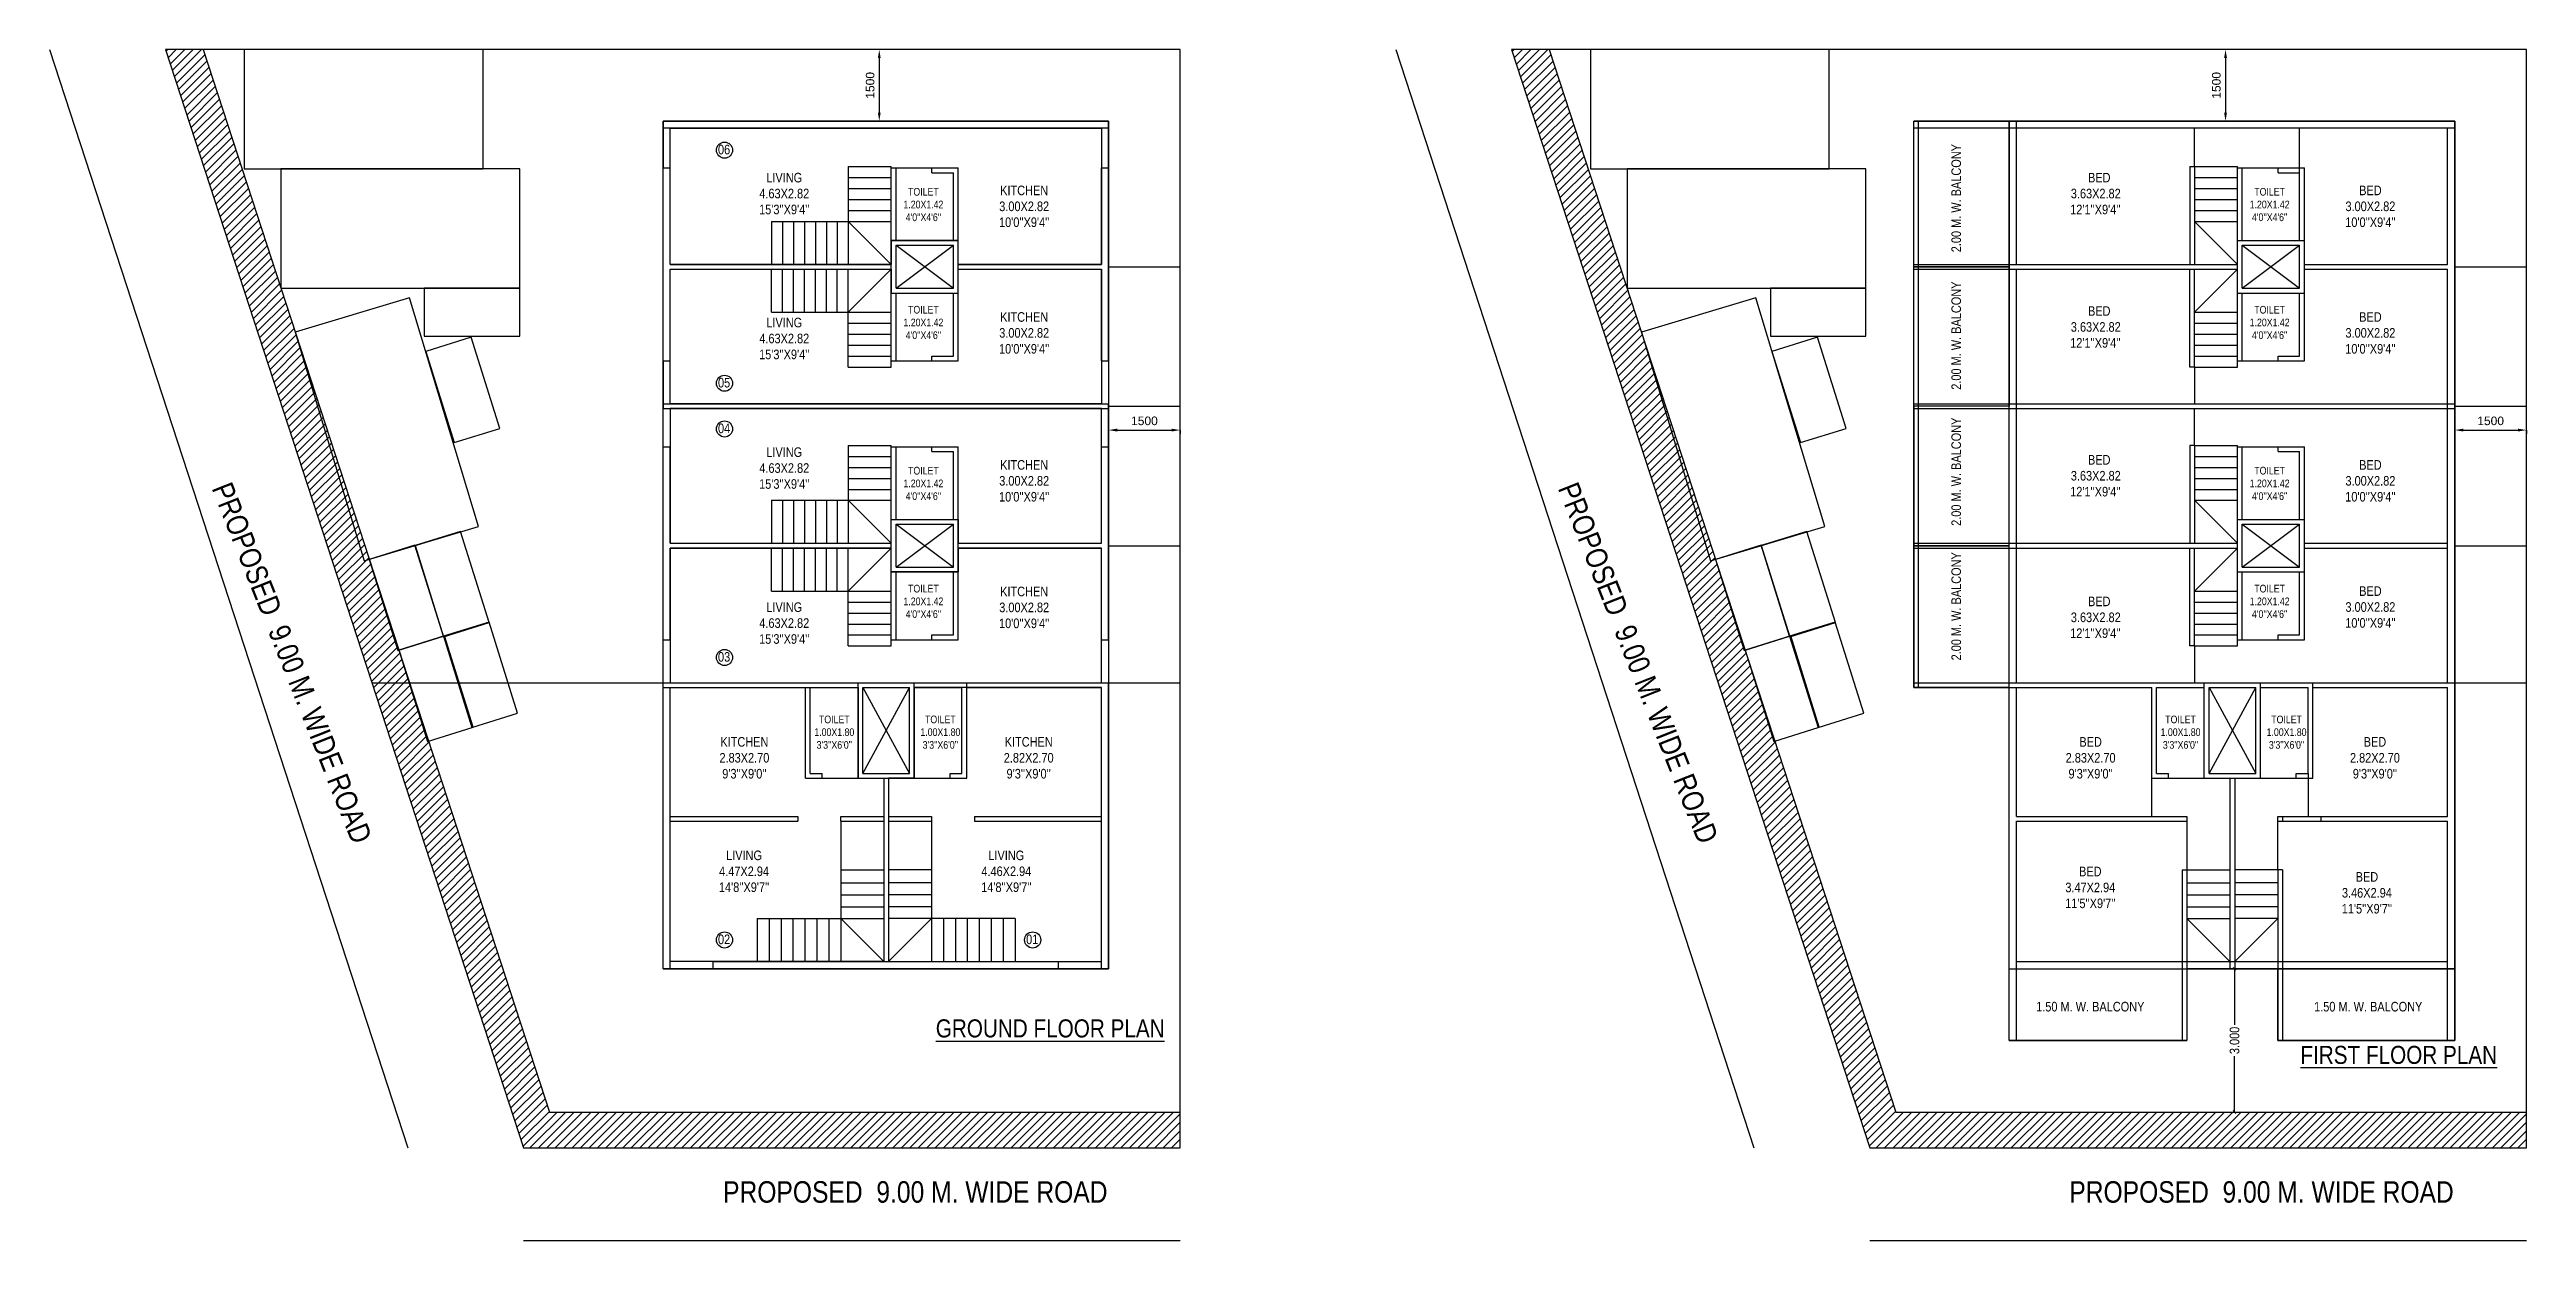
# Model space of a CAD drawing. Extents: x 3121.4 to 3173.3, y 1139.2 to 1164.2.
import ezdxf

# ---------------------------------------------------------------- set-up
doc = ezdxf.new("R2010")
doc.units = 0
doc.layers.get('0').update_dxf_attribs({"linetype": 'CONTINUOUS'})
doc.layers.get('DEFPOINTS').update_dxf_attribs({"linetype": 'CONTINUOUS'})
doc.layers.add('TEXT_', color=255, linetype='CONTINUOUS')
doc.styles.add('AN', font='ARIALN.TTF')
doc.styles.add('AR', font='arial.ttf')
doc.dimstyles.new('_BM__FOR_MM', dxfattribs={"dimtxt": 0.18, "dimasz": 0.18, "dimexe": 0.08, "dimexo": 0.3, "dimgap": 0.1, "dimtad": 1, "dimdec": 0, "dimlfac": 1000, "dimzin": 0, "dimtxsty": 'AR', "dimcen": 0.09, "dimclrd": 256, "dimclre": 256, "dimclrt": 4, "dimazin": 3, "dimtfac": 1, "dimtdec": 0, "dimtmove": 0, "dimatfit": 3, "dimtolj": 1, "dimtzin": 0})
doc.dimstyles.new('DIM', dxfattribs={"dimtxt": 0.2, "dimasz": 0.06, "dimexe": 0.05, "dimexo": 0.3, "dimgap": 0.05, "dimtad": 0, "dimdec": 3, "dimlfac": -1, "dimzin": 1, "dimtxsty": 'AN', "dimblk1": 'OBLIQUE', "dimblk2": 'OBLIQUE', "dimsah": 1, "dimcen": 0.001, "dimse1": 1, "dimse2": 1, "dimclrd": 252, "dimclre": 256, "dimclrt": 1, "dimadec": 4, "dimazin": 3, "dimtfac": 1, "dimtdec": 3, "dimtofl": 0, "dimtmove": 0, "dimatfit": 3, "dimtolj": 1, "dimtzin": 1})

# ---------------------------------------------------------------- blocks, each defined once
blk = doc.blocks.new('*D11')
at = {"linetype": 'CONTINUOUS'}
for p, q in [((3138.808, 1164.159), (3138.728, 1164.159)), ((3138.808, 1163.979), (3138.808, 1162.839)), ((3138.808, 1162.659), (3138.728, 1162.659))]:
    blk.add_line(p, q, dxfattribs=at)
for points in [[(3138.778, 1163.979), (3138.838, 1163.979), (3138.808, 1164.159)], [(3138.778, 1162.839), (3138.838, 1162.839), (3138.808, 1162.659)]]:
    blk.add_solid(points, dxfattribs=at)
at = {"layer": 'DEFPOINTS', "color": 0, "linetype": 'CONTINUOUS'}
for p in [(3138.9, 1164.159), (3138.808, 1162.659), (3138.9, 1162.659)]:
    blk.add_point(p, dxfattribs=at)
at = {"color": 4, "linetype": 'CONTINUOUS', "insert": (3138.617, 1163.409), "char_height": 0.18, "attachment_point": 5, "rotation": 90, "style": 'AR'}
blk.add_mtext('\\A1;1500', dxfattribs=at)
blk = doc.blocks.new('*D12')
at = {"linetype": 'CONTINUOUS'}
for p, q in [((3143.61, 1156.19), (3143.61, 1156.11)), ((3143.79, 1156.19), (3144.93, 1156.19)), ((3145.11, 1156.19), (3145.11, 1156.11))]:
    blk.add_line(p, q, dxfattribs=at)
for points in [[(3143.79, 1156.22), (3143.79, 1156.16), (3143.61, 1156.19)], [(3144.93, 1156.22), (3144.93, 1156.16), (3145.11, 1156.19)]]:
    blk.add_solid(points, dxfattribs=at)
at = {"layer": 'DEFPOINTS', "color": 0, "linetype": 'CONTINUOUS'}
for p in [(3143.61, 1156.239), (3145.11, 1156.239), (3145.11, 1156.19)]:
    blk.add_point(p, dxfattribs=at)
at = {"color": 4, "linetype": 'CONTINUOUS', "insert": (3144.36, 1156.382), "char_height": 0.18, "attachment_point": 5, "style": 'AR'}
blk.add_mtext('\\A1;1500', dxfattribs=at)
blk = doc.blocks.new('*D10')
at = {"linetype": 'CONTINUOUS'}
for p, q in [((3166.997, 1164.159), (3166.917, 1164.159)), ((3166.997, 1163.979), (3166.997, 1162.839)), ((3166.997, 1162.659), (3166.917, 1162.659))]:
    blk.add_line(p, q, dxfattribs=at)
for points in [[(3166.967, 1163.979), (3167.027, 1163.979), (3166.997, 1164.159)], [(3166.967, 1162.839), (3167.027, 1162.839), (3166.997, 1162.659)]]:
    blk.add_solid(points, dxfattribs=at)
at = {"layer": 'DEFPOINTS', "color": 0, "linetype": 'CONTINUOUS'}
for p in [(3167.088, 1164.159), (3166.997, 1162.659), (3167.088, 1162.659)]:
    blk.add_point(p, dxfattribs=at)
at = {"color": 4, "linetype": 'CONTINUOUS', "insert": (3166.805, 1163.409), "char_height": 0.18, "attachment_point": 5, "rotation": 90, "style": 'AR'}
blk.add_mtext('\\A1;1500', dxfattribs=at)
blk = doc.blocks.new('*D9')
at = {"linetype": 'CONTINUOUS'}
for p, q in [((3171.798, 1156.19), (3171.798, 1156.11)), ((3171.978, 1156.19), (3173.118, 1156.19)), ((3173.298, 1156.19), (3173.298, 1156.11))]:
    blk.add_line(p, q, dxfattribs=at)
for points in [[(3171.978, 1156.22), (3171.978, 1156.16), (3171.798, 1156.19)], [(3173.118, 1156.22), (3173.118, 1156.16), (3173.298, 1156.19)]]:
    blk.add_solid(points, dxfattribs=at)
at = {"layer": 'DEFPOINTS', "color": 0, "linetype": 'CONTINUOUS'}
for p in [(3171.798, 1156.239), (3173.298, 1156.239), (3173.298, 1156.19)]:
    blk.add_point(p, dxfattribs=at)
at = {"color": 4, "linetype": 'CONTINUOUS', "insert": (3172.548, 1156.382), "char_height": 0.18, "attachment_point": 5, "style": 'AR'}
blk.add_mtext('\\A1;1500', dxfattribs=at)
blk = doc.blocks.new('_OBLIQUE')
at = {"color": 0, "linetype": 'BYBLOCK'}
blk.add_line((-0.5, -0.5), (0.5, 0.5), dxfattribs=at)
blk = doc.blocks.new('*D13')
at = {"color": 252}
for p, q in [((3167.186, 1144.909), (3167.186, 1143.735)), ((3167.186, 1141.909), (3167.186, 1143.082))]:
    blk.add_line(p, q, dxfattribs=at)
at = {"layer": 'DEFPOINTS', "color": 0}
for p in [(3167.133, 1144.909), (3167.133, 1141.909), (3167.186, 1141.909)]:
    blk.add_point(p, dxfattribs=at)
at = {"color": 252, "xscale": 0.06, "yscale": 0.06, "zscale": 0.06}
for p, rotation in [((3167.186, 1144.909), 90), ((3167.186, 1141.909), 270)]:
    blk.add_blockref('_OBLIQUE', p, dxfattribs=dict(at, rotation=rotation))
at = {"color": 1, "insert": (3167.186, 1143.409), "char_height": 0.2, "attachment_point": 5, "rotation": 90, "style": 'AN'}
blk.add_mtext('\\A1;3.000', dxfattribs=at)

msp = doc.modelspace()

# ---------------------------------------------------------------- hatches: boundary and pattern name
at = {"linetype": 'CONTINUOUS'}
h = msp.add_hatch(dxfattribs=at)
h.set_pattern_fill('ANSI31', color=1)
h.set_pattern_definition([(45, (-183.0192, 2638.50818), (-0.0883883476, 0.0883883476), [])])
h.paths.add_polyline_path([(3131.3596, 1141.1588), (3145.1096, 1141.1588), (3145.1096, 1141.9088), (3131.9039, 1141.9088), (3124.6485, 1164.1588), (3123.8596, 1164.1588)])
h = msp.add_hatch(dxfattribs=at)
h.set_pattern_fill('ANSI31', color=1)
h.set_pattern_definition([(45, (-154.83091, 2638.50818), (-0.0883883476, 0.0883883476), [])])
h.paths.add_polyline_path([(3159.5479, 1141.1588), (3173.2979, 1141.1588), (3173.2979, 1141.9088), (3160.0922, 1141.9088), (3152.8368, 1164.1588), (3152.0479, 1164.1588)])

# ---------------------------------------------------------------- linework, layer by layer
at = {"color": 0, "linetype": 'CONTINUOUS'}
for p, q in [((3121.4344, 1164.1588), (3128.9344, 1141.1588)), ((3145.1096, 1164.1588), (3123.8596, 1164.1588)), ((3123.8596, 1164.1588), (3131.3596, 1141.1588)), ((3124.6485, 1164.1588), (3131.9039, 1141.9088)), ((3145.1096, 1141.1588), (3145.1096, 1164.1588)), ((3149.6227, 1164.1588), (3157.1227, 1141.1588)), ((3173.2979, 1164.1588), (3152.0479, 1164.1588)), ((3152.0479, 1164.1588), (3159.5479, 1141.1588)), ((3152.8368, 1164.1588), (3160.0922, 1141.9088)), ((3173.2979, 1141.1588), (3173.2979, 1164.1588)), ((3143.6096, 1162.6588), (3134.2801, 1162.6588)), ((3134.2801, 1162.6588), (3134.2801, 1162.5088)), ((3143.6096, 1162.5088), (3134.2801, 1162.5088)), ((3134.2801, 1162.5088), (3134.2801, 1161.6788)), ((3143.6096, 1162.5088), (3143.6096, 1162.6588)), ((3143.6096, 1161.6788), (3143.6096, 1162.5088)), ((3171.7979, 1162.6588), (3160.4684, 1162.6588)), ((3160.4684, 1150.7988), (3160.4684, 1162.6588)), ((3171.7979, 1162.5088), (3160.4684, 1162.5088)), ((3160.5684, 1150.7988), (3160.5684, 1162.6588)), ((3162.4684, 1150.8988), (3162.4684, 1162.6588)), ((3162.6184, 1159.6588), (3162.6184, 1162.6588)), ((3171.6479, 1159.6588), (3171.6479, 1162.5088)), ((3171.7979, 1159.6588), (3171.7979, 1162.6588)), ((3134.2801, 1161.6788), (3134.4301, 1161.6788)), ((3134.2801, 1157.6388), (3134.2801, 1161.6788)), ((3134.4301, 1159.6588), (3134.4301, 1161.6788)), ((3139.0596, 1157.5088), (3139.0596, 1161.7088)), ((3139.0596, 1161.6788), (3139.1596, 1161.6788)), ((3139.1596, 1160.1588), (3139.1596, 1161.6788)), ((3139.1596, 1161.6788), (3139.9096, 1161.6788)), ((3139.9096, 1161.5788), (3139.9096, 1161.6788)), ((3139.9096, 1161.6788), (3140.4596, 1161.6788)), ((3139.9096, 1161.5788), (3140.3596, 1161.5788)), ((3140.3596, 1160.1588), (3140.3596, 1161.5788)), ((3140.4596, 1157.6388), (3140.4596, 1161.6788)), ((3143.4596, 1159.6588), (3143.4596, 1161.6788)), ((3143.4596, 1161.6788), (3143.6096, 1161.6788)), ((3143.6096, 1159.6588), (3143.6096, 1161.6788)), ((3167.2479, 1157.5088), (3167.2479, 1161.7088)), ((3167.2479, 1161.6788), (3167.3479, 1161.6788)), ((3167.3479, 1160.1588), (3167.3479, 1161.6788)), ((3167.3479, 1161.6788), (3168.0979, 1161.6788)), ((3168.0979, 1161.5788), (3168.0979, 1161.6788)), ((3168.0979, 1161.6788), (3168.6479, 1161.6788)), ((3168.0979, 1161.5788), (3168.5479, 1161.5788)), ((3168.5479, 1160.1588), (3168.5479, 1161.5788)), ((3168.6479, 1157.6388), (3168.6479, 1161.6788)), ((3139.0596, 1160.1588), (3140.4596, 1160.1588)), ((3139.1596, 1159.1588), (3139.1596, 1160.0588)), ((3139.1596, 1160.0588), (3140.3596, 1160.0588)), ((3139.1596, 1160.0588), (3140.3596, 1159.1588)), ((3139.1596, 1159.1588), (3140.3596, 1160.0588)), ((3140.3596, 1159.1588), (3140.3596, 1160.0588)), ((3167.2479, 1160.1588), (3168.6479, 1160.1588)), ((3167.3479, 1159.1588), (3167.3479, 1160.0588)), ((3167.3479, 1160.0588), (3168.5479, 1160.0588)), ((3167.3479, 1160.0588), (3168.5479, 1159.1588)), ((3167.3479, 1159.1588), (3168.5479, 1160.0588)), ((3168.5479, 1159.1588), (3168.5479, 1160.0588)), ((3134.4301, 1159.6588), (3139.0596, 1159.6588)), ((3134.4301, 1159.5588), (3139.0596, 1159.5588)), ((3134.4301, 1157.6388), (3134.4301, 1159.5588)), ((3139.1596, 1159.1588), (3140.3596, 1159.1588)), ((3140.4596, 1159.6588), (3143.4596, 1159.6588)), ((3140.4596, 1159.5588), (3143.4596, 1159.5588)), ((3143.4596, 1157.6388), (3143.4596, 1159.5588)), ((3143.6096, 1159.5588), (3143.6096, 1159.6588)), ((3143.6096, 1159.6088), (3145.1096, 1159.6088)), ((3143.6096, 1157.6388), (3143.6096, 1159.5588)), ((3160.4684, 1159.6588), (3167.2479, 1159.6588)), ((3160.4684, 1159.5588), (3167.2479, 1159.5588)), ((3162.6184, 1150.8988), (3162.6184, 1159.5588)), ((3167.3479, 1159.1588), (3168.5479, 1159.1588)), ((3168.6479, 1159.6588), (3171.6479, 1159.6588)), ((3168.6479, 1159.5588), (3171.6479, 1159.5588)), ((3171.6479, 1150.8988), (3171.6479, 1159.5588)), ((3171.7979, 1159.5588), (3171.7979, 1159.6588)), ((3171.7979, 1159.6088), (3173.2979, 1159.6088)), ((3171.7979, 1150.8988), (3171.7979, 1159.5588)), ((3139.0596, 1159.0588), (3140.4596, 1159.0588)), ((3139.1596, 1157.6388), (3139.1596, 1159.0588)), ((3140.3596, 1157.7388), (3140.3596, 1159.0588)), ((3167.2479, 1159.0588), (3168.6479, 1159.0588)), ((3167.3479, 1157.6388), (3167.3479, 1159.0588)), ((3168.5479, 1157.7388), (3168.5479, 1159.0588)), ((3134.2801, 1157.6388), (3134.4301, 1157.6388)), ((3134.2801, 1157.6388), (3134.2801, 1156.7388)), ((3139.0596, 1157.6388), (3139.1596, 1157.6388)), ((3139.1596, 1157.6388), (3139.9096, 1157.6388)), ((3139.9096, 1157.6388), (3139.9096, 1157.7388)), ((3139.9096, 1157.7388), (3140.3596, 1157.7388)), ((3139.9096, 1157.6388), (3140.4596, 1157.6388)), ((3143.4596, 1157.6388), (3143.6096, 1157.6388)), ((3143.6096, 1157.6388), (3143.6096, 1156.7388)), ((3167.2479, 1157.6388), (3167.3479, 1157.6388)), ((3167.3479, 1157.6388), (3168.0979, 1157.6388)), ((3168.0979, 1157.6388), (3168.0979, 1157.7388)), ((3168.0979, 1157.7388), (3168.5479, 1157.7388)), ((3168.0979, 1157.6388), (3168.6479, 1157.6388)), ((3134.2801, 1156.7388), (3143.6096, 1156.7388)), ((3134.2801, 1156.7388), (3134.2801, 1156.6388)), ((3134.2801, 1156.6388), (3143.6096, 1156.6388)), ((3134.2801, 1155.8388), (3134.2801, 1156.6388)), ((3143.6096, 1156.6388), (3143.6096, 1156.7388)), ((3143.6096, 1156.6888), (3145.1096, 1156.6888)), ((3143.6096, 1155.8388), (3143.6096, 1156.6388)), ((3160.4684, 1156.7388), (3171.7979, 1156.7388)), ((3160.4684, 1156.6388), (3171.7979, 1156.6388)), ((3171.7979, 1156.6888), (3173.2979, 1156.6888)), ((3134.2801, 1155.8388), (3134.4301, 1155.8388)), ((3134.2801, 1151.7988), (3134.2801, 1155.8388)), ((3134.4301, 1153.8188), (3134.4301, 1155.8388)), ((3139.0596, 1151.6688), (3139.0596, 1155.8688)), ((3139.0596, 1155.8388), (3139.1596, 1155.8388)), ((3139.1596, 1154.3188), (3139.1596, 1155.8388)), ((3139.1596, 1155.8388), (3139.9096, 1155.8388)), ((3139.9096, 1155.7388), (3139.9096, 1155.8388)), ((3139.9096, 1155.8388), (3140.4596, 1155.8388)), ((3139.9096, 1155.7388), (3140.3596, 1155.7388)), ((3140.3596, 1154.3188), (3140.3596, 1155.7388)), ((3140.4596, 1151.7988), (3140.4596, 1155.8388)), ((3143.4596, 1153.8188), (3143.4596, 1155.8388)), ((3143.4596, 1155.8388), (3143.6096, 1155.8388)), ((3143.6096, 1153.8188), (3143.6096, 1155.8388)), ((3167.2479, 1151.6688), (3167.2479, 1155.8688)), ((3167.2479, 1155.8388), (3167.3479, 1155.8388)), ((3167.3479, 1154.3188), (3167.3479, 1155.8388)), ((3167.3479, 1155.8388), (3168.0979, 1155.8388)), ((3168.0979, 1155.7388), (3168.0979, 1155.8388)), ((3168.0979, 1155.8388), (3168.6479, 1155.8388)), ((3168.0979, 1155.7388), (3168.5479, 1155.7388)), ((3168.5479, 1154.3188), (3168.5479, 1155.7388)), ((3168.6479, 1151.7988), (3168.6479, 1155.8388)), ((3139.0596, 1154.3188), (3140.4596, 1154.3188)), ((3139.1596, 1153.3188), (3139.1596, 1154.2188)), ((3139.1596, 1154.2188), (3140.3596, 1154.2188)), ((3139.1596, 1154.2188), (3140.3596, 1153.3188)), ((3139.1596, 1153.3188), (3140.3596, 1154.2188)), ((3140.3596, 1153.3188), (3140.3596, 1154.2188)), ((3167.2479, 1154.3188), (3168.6479, 1154.3188)), ((3167.3479, 1153.3188), (3167.3479, 1154.2188)), ((3167.3479, 1154.2188), (3168.5479, 1154.2188)), ((3167.3479, 1154.2188), (3168.5479, 1153.3188)), ((3167.3479, 1153.3188), (3168.5479, 1154.2188)), ((3168.5479, 1153.3188), (3168.5479, 1154.2188)), ((3134.4301, 1153.8188), (3139.0596, 1153.8188)), ((3134.4301, 1153.7188), (3139.0596, 1153.7188)), ((3134.4301, 1151.7988), (3134.4301, 1153.7188)), ((3140.4596, 1153.8188), (3143.4596, 1153.8188)), ((3140.4596, 1153.7188), (3143.4596, 1153.7188)), ((3143.4596, 1151.7988), (3143.4596, 1153.7188)), ((3143.6096, 1153.7188), (3143.6096, 1153.8188)), ((3143.6096, 1153.7688), (3145.1096, 1153.7688)), ((3143.6096, 1151.7988), (3143.6096, 1153.7188)), ((3160.4684, 1153.8188), (3167.2479, 1153.8188)), ((3160.4684, 1153.7188), (3167.2479, 1153.7188)), ((3168.6479, 1153.8188), (3171.6479, 1153.8188)), ((3168.6479, 1153.7188), (3171.6479, 1153.7188)), ((3171.7979, 1153.7688), (3173.2979, 1153.7688)), ((3139.0596, 1153.2188), (3140.4596, 1153.2188)), ((3139.1596, 1153.3188), (3140.3596, 1153.3188)), ((3139.1596, 1151.7988), (3139.1596, 1153.2188)), ((3140.3596, 1151.8988), (3140.3596, 1153.2188)), ((3167.2479, 1153.2188), (3168.6479, 1153.2188)), ((3167.3479, 1153.3188), (3168.5479, 1153.3188)), ((3167.3479, 1151.7988), (3167.3479, 1153.2188)), ((3168.5479, 1151.8988), (3168.5479, 1153.2188)), ((3139.9096, 1151.7988), (3139.9096, 1151.8988)), ((3139.9096, 1151.8988), (3140.3596, 1151.8988)), ((3168.0979, 1151.7988), (3168.0979, 1151.8988)), ((3168.0979, 1151.8988), (3168.5479, 1151.8988)), ((3134.2801, 1151.7988), (3134.4301, 1151.7988)), ((3139.0596, 1151.7988), (3139.1596, 1151.7988)), ((3139.1596, 1151.7988), (3139.9096, 1151.7988)), ((3139.9096, 1151.7988), (3140.4596, 1151.7988)), ((3143.4596, 1151.7988), (3143.6096, 1151.7988)), ((3143.6096, 1151.7988), (3143.6096, 1150.8988)), ((3167.2479, 1151.7988), (3167.3479, 1151.7988)), ((3167.3479, 1151.7988), (3168.0979, 1151.7988)), ((3168.0979, 1151.7988), (3168.6479, 1151.7988)), ((3128.1835, 1150.8988), (3145.1096, 1150.8988)), ((3134.2801, 1144.9088), (3134.2801, 1150.8988)), ((3138.3629, 1148.8988), (3138.3629, 1150.8988)), ((3139.5396, 1148.8988), (3139.5396, 1150.8988)), ((3140.6396, 1148.8988), (3140.6396, 1150.8988)), ((3143.6096, 1144.9088), (3143.6096, 1150.8988)), ((3160.4684, 1150.8988), (3173.2979, 1150.8988)), ((3162.4684, 1143.4088), (3162.4684, 1150.8988)), ((3166.5512, 1148.8988), (3166.5512, 1150.8988)), ((3167.7279, 1148.8988), (3167.7279, 1150.8988)), ((3168.8279, 1148.8988), (3168.8279, 1150.8988)), ((3171.7979, 1143.4088), (3171.7979, 1150.8988)), ((3134.2801, 1150.7988), (3137.2629, 1150.7988)), ((3134.4301, 1148.0988), (3134.4301, 1150.7988)), ((3137.2629, 1148.8988), (3137.2629, 1150.7988)), ((3137.3629, 1150.7988), (3138.3629, 1150.7988)), ((3137.3629, 1148.9988), (3137.3629, 1150.7988)), ((3138.4629, 1150.7988), (3139.4396, 1150.7988)), ((3138.4629, 1148.9988), (3138.4629, 1150.7988)), ((3139.4396, 1148.9988), (3139.4396, 1150.7988)), ((3139.5396, 1150.7988), (3140.5396, 1150.7988)), ((3140.5396, 1148.9988), (3140.5396, 1150.7988)), ((3140.6396, 1150.7988), (3143.4596, 1150.7988)), ((3143.4596, 1148.0988), (3143.4596, 1150.7988)), ((3160.4684, 1150.7988), (3165.4512, 1150.7988)), ((3162.6184, 1148.0988), (3162.6184, 1150.7988)), ((3165.4512, 1148.0988), (3165.4512, 1150.7988)), ((3165.5512, 1150.7988), (3166.5512, 1150.7988)), ((3165.5512, 1148.9988), (3165.5512, 1150.7988)), ((3166.6512, 1150.7988), (3167.6279, 1150.7988)), ((3166.6512, 1148.9988), (3166.6512, 1150.7988)), ((3167.6279, 1148.9988), (3167.6279, 1150.7988)), ((3167.7279, 1150.7988), (3168.7279, 1150.7988)), ((3168.7279, 1148.9988), (3168.7279, 1150.7988)), ((3168.8279, 1150.7988), (3171.6479, 1150.7988)), ((3171.6479, 1148.0988), (3171.6479, 1150.7988)), ((3137.2629, 1148.8988), (3137.6129, 1148.8988)), ((3137.3629, 1148.9988), (3137.6129, 1148.9988)), ((3137.6129, 1148.8988), (3137.6129, 1148.9988)), ((3137.6129, 1148.8988), (3138.3629, 1148.8988)), ((3138.3629, 1148.8988), (3139.5396, 1148.8988)), ((3138.4629, 1148.9988), (3139.4396, 1148.9988)), ((3138.9013, 1148.8988), (3138.9013, 1145.0588)), ((3139.0013, 1148.8988), (3139.0013, 1145.0588)), ((3139.5396, 1148.8988), (3140.2896, 1148.8988)), ((3140.2896, 1148.9988), (3140.5396, 1148.9988)), ((3140.2896, 1148.8988), (3140.2896, 1148.9988)), ((3140.2896, 1148.8988), (3140.6396, 1148.8988)), ((3165.4512, 1148.8988), (3165.8012, 1148.8988)), ((3165.5512, 1148.9988), (3165.8012, 1148.9988)), ((3165.8012, 1148.8988), (3165.8012, 1148.9988)), ((3165.8012, 1148.8988), (3166.5512, 1148.8988)), ((3166.5512, 1148.8988), (3167.7279, 1148.8988)), ((3166.6512, 1148.9988), (3167.6279, 1148.9988)), ((3167.0896, 1148.8988), (3167.0896, 1144.9088)), ((3167.1896, 1148.8988), (3167.1896, 1144.9088)), ((3167.7279, 1148.8988), (3168.4779, 1148.8988)), ((3168.4779, 1148.9988), (3168.7279, 1148.9988)), ((3168.4779, 1148.8988), (3168.4779, 1148.9988)), ((3168.4779, 1148.8988), (3168.8279, 1148.8988)), ((3134.4301, 1148.0988), (3137.1013, 1148.0988)), ((3134.4301, 1147.9988), (3137.1013, 1147.9988)), ((3134.4301, 1144.9088), (3134.4301, 1147.9988)), ((3137.1013, 1148.0988), (3137.1013, 1147.9988)), ((3138.0013, 1148.0988), (3138.9013, 1148.0988)), ((3138.0013, 1147.9988), (3138.0013, 1148.0988)), ((3138.0013, 1147.9988), (3138.9013, 1147.9988)), ((3139.0013, 1148.0988), (3139.9013, 1148.0988)), ((3139.0013, 1147.9988), (3139.9013, 1147.9988)), ((3139.9013, 1148.0988), (3139.9013, 1147.9988)), ((3140.8013, 1148.0988), (3143.4596, 1148.0988)), ((3140.8013, 1148.0988), (3140.8013, 1147.9988)), ((3140.8013, 1147.9988), (3143.4596, 1147.9988)), ((3143.4596, 1144.9088), (3143.4596, 1147.9988)), ((3162.6184, 1148.0988), (3166.0896, 1148.0988)), ((3162.6184, 1147.9988), (3166.0896, 1147.9988)), ((3162.6184, 1143.4088), (3162.6184, 1147.9988)), ((3166.0896, 1148.0988), (3166.1896, 1148.0988)), ((3166.0896, 1147.9988), (3166.1896, 1147.9988)), ((3166.1896, 1148.0988), (3166.1896, 1147.9988)), ((3168.0896, 1148.0988), (3168.1896, 1148.0988)), ((3168.0896, 1147.9988), (3168.1896, 1147.9988)), ((3168.1896, 1148.0988), (3171.6479, 1148.0988)), ((3168.1896, 1148.0988), (3168.1896, 1147.9988)), ((3168.1896, 1147.9988), (3171.6479, 1147.9988)), ((3168.9896, 1148.0988), (3168.9896, 1147.9988)), ((3171.6479, 1143.4088), (3171.6479, 1147.9988)), ((3134.2801, 1144.9088), (3134.4301, 1144.9088)), ((3135.3301, 1145.0588), (3142.5596, 1145.0588)), ((3135.3301, 1144.9088), (3135.3301, 1145.0588)), ((3135.3301, 1144.9088), (3142.5596, 1144.9088)), ((3142.5596, 1144.9088), (3142.5596, 1145.0588)), ((3143.4596, 1144.9088), (3143.6096, 1144.9088)), ((3162.4684, 1144.9088), (3171.7979, 1144.9088)), ((3162.6184, 1145.0588), (3171.6479, 1145.0588)), ((3162.4684, 1143.4088), (3166.1896, 1143.4088)), ((3168.0896, 1143.4088), (3171.7979, 1143.4088)), ((3131.9039, 1141.9088), (3145.1096, 1141.9088)), ((3160.0922, 1141.9088), (3173.2979, 1141.9088)), ((3131.3596, 1141.1588), (3145.1096, 1141.1588)), ((3159.5479, 1141.1588), (3173.2979, 1141.1588)), ((3131.3596, 1139.2199), (3145.1096, 1139.2199)), ((3159.5479, 1139.2199), (3173.2979, 1139.2199))]:
    msp.add_line(p, q, dxfattribs=at)
for p, q in [((3166.3479, 1161.7088), (3166.3479, 1162.5088)), ((3168.5479, 1161.6788), (3168.5479, 1162.5088)), ((3166.2479, 1161.7088), (3166.3479, 1161.7088)), ((3168.5479, 1161.5788), (3168.5479, 1161.6788)), ((3162.4684, 1159.6088), (3160.4684, 1159.6088)), ((3162.4684, 1159.5588), (3162.4684, 1159.6588)), ((3166.3479, 1157.5088), (3166.2479, 1157.5088)), ((3166.3479, 1157.5088), (3166.3479, 1156.7388)), ((3162.4684, 1156.6888), (3160.4684, 1156.6888)), ((3162.4684, 1156.6388), (3162.4684, 1156.7388)), ((3166.3479, 1155.8688), (3166.3479, 1156.6388)), ((3166.3479, 1155.8688), (3166.2479, 1155.8688)), ((3160.4684, 1153.7188), (3160.4684, 1153.8188)), ((3160.4684, 1153.7688), (3162.4684, 1153.7688)), ((3134.2801, 1150.8988), (3134.2801, 1151.7988)), ((3166.3479, 1151.6688), (3166.2479, 1151.6688)), ((3166.3479, 1151.6688), (3166.3479, 1150.8988)), ((3134.2801, 1150.7988), (3134.2801, 1150.8988)), ((3162.4684, 1150.7988), (3162.4684, 1150.8988)), ((3168.7279, 1148.9988), (3168.7279, 1148.8988)), ((3168.7279, 1148.8988), (3168.7279, 1148.0988)), ((3168.0896, 1146.9788), (3168.0896, 1148.0988)), ((3166.0896, 1145.0588), (3166.0896, 1143.4088)), ((3166.1896, 1145.0588), (3166.1896, 1143.4088)), ((3168.0896, 1145.0588), (3168.0896, 1143.4088)), ((3168.1896, 1145.0588), (3168.1896, 1143.4088))]:
    msp.add_line(p, q)
at = {"color": 1, "linetype": 'CONTINUOUS'}
for p, q in [((3138.1596, 1161.7088), (3138.1596, 1159.6588)), ((3138.1596, 1161.7088), (3139.0596, 1161.7088)), ((3138.1596, 1161.4788), (3139.0596, 1161.4788)), ((3138.1596, 1161.2488), (3139.0596, 1161.2488)), ((3166.2479, 1161.7088), (3166.2479, 1159.6588)), ((3166.3479, 1161.7088), (3166.3479, 1159.6588)), ((3166.3479, 1161.7088), (3167.2479, 1161.7088)), ((3166.3479, 1161.4788), (3167.2479, 1161.4788)), ((3166.3479, 1161.2488), (3167.2479, 1161.2488)), ((3138.1596, 1161.0188), (3139.0596, 1161.0188)), ((3138.1596, 1160.7888), (3139.0596, 1160.7888)), ((3166.3479, 1161.0188), (3167.2479, 1161.0188)), ((3166.3479, 1160.7888), (3167.2479, 1160.7888)), ((3136.5496, 1160.5588), (3139.0596, 1160.5588)), ((3136.5496, 1160.5588), (3136.5496, 1159.6588)), ((3136.7796, 1160.5588), (3136.7796, 1159.6588)), ((3137.0096, 1160.5588), (3137.0096, 1159.6588)), ((3137.2396, 1160.5588), (3137.2396, 1159.6588)), ((3137.4696, 1160.5588), (3137.4696, 1159.6588)), ((3137.6996, 1160.5588), (3137.6996, 1159.6588)), ((3137.9296, 1160.5588), (3137.9296, 1159.6588)), ((3138.1596, 1160.5588), (3139.0596, 1159.6588)), ((3166.3479, 1160.5588), (3167.2479, 1160.5588)), ((3166.3479, 1160.5588), (3167.2479, 1159.6588)), ((3136.5496, 1158.6588), (3136.5496, 1159.5588)), ((3136.7796, 1158.6588), (3136.7796, 1159.5588)), ((3137.0096, 1158.6588), (3137.0096, 1159.5588)), ((3137.2396, 1158.6588), (3137.2396, 1159.5588)), ((3137.4696, 1158.6588), (3137.4696, 1159.5588)), ((3137.6996, 1158.6588), (3137.6996, 1159.5588)), ((3137.9296, 1158.6588), (3137.9296, 1159.5588)), ((3138.1596, 1157.5088), (3138.1596, 1159.5588)), ((3138.1596, 1158.6588), (3139.0596, 1159.5588)), ((3166.2479, 1157.5088), (3166.2479, 1159.5588)), ((3166.3479, 1157.5088), (3166.3479, 1159.5588)), ((3166.3479, 1158.6588), (3167.2479, 1159.5588)), ((3136.5496, 1158.6588), (3139.0596, 1158.6588)), ((3166.3479, 1158.6588), (3167.2479, 1158.6588)), ((3138.1596, 1158.4288), (3139.0596, 1158.4288)), ((3138.1596, 1158.1988), (3139.0596, 1158.1988)), ((3166.3479, 1158.4288), (3167.2479, 1158.4288)), ((3166.3479, 1158.1988), (3167.2479, 1158.1988)), ((3138.1596, 1157.9688), (3139.0596, 1157.9688)), ((3138.1596, 1157.7388), (3139.0596, 1157.7388)), ((3166.3479, 1157.9688), (3167.2479, 1157.9688)), ((3166.3479, 1157.7388), (3167.2479, 1157.7388)), ((3138.1596, 1157.5088), (3139.0596, 1157.5088)), ((3166.3479, 1157.5088), (3167.2479, 1157.5088)), ((3138.1596, 1155.8688), (3138.1596, 1153.8188)), ((3138.1596, 1155.8688), (3139.0596, 1155.8688)), ((3138.1596, 1155.6388), (3139.0596, 1155.6388)), ((3166.2479, 1155.8688), (3166.2479, 1153.8188)), ((3166.3479, 1155.8688), (3166.3479, 1153.8188)), ((3166.3479, 1155.8688), (3167.2479, 1155.8688)), ((3166.3479, 1155.6388), (3167.2479, 1155.6388)), ((3138.1596, 1155.4088), (3139.0596, 1155.4088)), ((3138.1596, 1155.1788), (3139.0596, 1155.1788)), ((3166.3479, 1155.4088), (3167.2479, 1155.4088)), ((3166.3479, 1155.1788), (3167.2479, 1155.1788)), ((3136.5496, 1154.7188), (3139.0596, 1154.7188)), ((3136.5496, 1154.7188), (3136.5496, 1153.8188)), ((3136.7796, 1154.7188), (3136.7796, 1153.8188)), ((3137.0096, 1154.7188), (3137.0096, 1153.8188)), ((3137.2396, 1154.7188), (3137.2396, 1153.8188)), ((3137.4696, 1154.7188), (3137.4696, 1153.8188)), ((3137.6996, 1154.7188), (3137.6996, 1153.8188)), ((3137.9296, 1154.7188), (3137.9296, 1153.8188)), ((3138.1596, 1154.9488), (3139.0596, 1154.9488)), ((3138.1596, 1154.7188), (3139.0596, 1153.8188)), ((3166.3479, 1154.9488), (3167.2479, 1154.9488)), ((3166.3479, 1154.7188), (3167.2479, 1154.7188)), ((3166.3479, 1154.7188), (3167.2479, 1153.8188)), ((3136.5496, 1152.8188), (3136.5496, 1153.7188)), ((3136.7796, 1152.8188), (3136.7796, 1153.7188)), ((3137.0096, 1152.8188), (3137.0096, 1153.7188)), ((3137.2396, 1152.8188), (3137.2396, 1153.7188)), ((3137.4696, 1152.8188), (3137.4696, 1153.7188)), ((3137.6996, 1152.8188), (3137.6996, 1153.7188)), ((3137.9296, 1152.8188), (3137.9296, 1153.7188)), ((3138.1596, 1151.6688), (3138.1596, 1153.7188)), ((3138.1596, 1152.8188), (3139.0596, 1153.7188)), ((3166.2479, 1151.6688), (3166.2479, 1153.7188)), ((3166.3479, 1151.6688), (3166.3479, 1153.7188)), ((3166.3479, 1152.8188), (3167.2479, 1153.7188)), ((3136.5496, 1152.8188), (3139.0596, 1152.8188)), ((3138.1596, 1152.5888), (3139.0596, 1152.5888)), ((3166.3479, 1152.8188), (3167.2479, 1152.8188)), ((3166.3479, 1152.5888), (3167.2479, 1152.5888)), ((3138.1596, 1152.3588), (3139.0596, 1152.3588)), ((3138.1596, 1152.1288), (3139.0596, 1152.1288)), ((3138.1596, 1151.8988), (3139.0596, 1151.8988)), ((3166.3479, 1152.3588), (3167.2479, 1152.3588)), ((3166.3479, 1152.1288), (3167.2479, 1152.1288)), ((3166.3479, 1151.8988), (3167.2479, 1151.8988)), ((3138.1596, 1151.6688), (3139.0596, 1151.6688)), ((3166.3479, 1151.6688), (3167.2479, 1151.6688)), ((3138.4629, 1150.7988), (3139.4396, 1148.9988)), ((3138.4629, 1148.9988), (3139.4396, 1150.7988)), ((3166.6512, 1150.7988), (3167.6279, 1148.9988)), ((3166.6512, 1148.9988), (3167.6279, 1150.7988)), ((3138.0013, 1147.9988), (3138.0013, 1145.0588)), ((3139.9013, 1147.9988), (3139.9013, 1145.0588)), ((3166.1896, 1147.9988), (3166.1896, 1146.9788)), ((3138.0013, 1146.9788), (3138.9013, 1146.9788)), ((3138.0013, 1146.7088), (3138.9013, 1146.7088)), ((3139.9013, 1146.9788), (3139.0013, 1146.9788)), ((3139.9013, 1146.7088), (3139.0013, 1146.7088)), ((3166.0896, 1146.9788), (3167.0896, 1146.9788)), ((3166.0896, 1146.9788), (3166.0896, 1145.0588)), ((3166.1896, 1146.9788), (3166.1896, 1145.0588)), ((3166.1896, 1146.7088), (3167.0896, 1146.7088)), ((3168.1896, 1146.9788), (3167.1896, 1146.9788)), ((3168.0896, 1146.7088), (3167.1896, 1146.7088)), ((3168.0896, 1146.9788), (3168.0896, 1145.0588)), ((3168.1896, 1146.9788), (3168.1896, 1145.0588)), ((3138.0013, 1146.4588), (3138.9013, 1146.4588)), ((3138.0013, 1146.2088), (3138.9013, 1146.2088)), ((3139.9013, 1146.4588), (3139.0013, 1146.4588)), ((3139.9013, 1146.2088), (3139.0013, 1146.2088)), ((3166.1896, 1146.4588), (3167.0896, 1146.4588)), ((3166.1896, 1146.2088), (3167.0896, 1146.2088)), ((3168.0896, 1146.4588), (3167.1896, 1146.4588)), ((3168.0896, 1146.2088), (3167.1896, 1146.2088)), ((3136.2513, 1145.9588), (3138.9013, 1145.9588)), ((3136.2513, 1145.9588), (3136.2513, 1145.0588)), ((3136.5013, 1145.9588), (3136.5013, 1145.0588)), ((3136.7513, 1145.9588), (3136.7513, 1145.0588)), ((3137.0013, 1145.9588), (3137.0013, 1145.0588)), ((3137.2513, 1145.9588), (3137.2513, 1145.0588)), ((3137.5013, 1145.9588), (3137.5013, 1145.0588)), ((3137.7513, 1145.9588), (3137.7513, 1145.0588)), ((3138.0013, 1145.9588), (3138.9013, 1145.0588)), ((3141.6513, 1145.9588), (3139.0013, 1145.9588)), ((3139.9013, 1145.9588), (3139.0013, 1145.0588)), ((3140.1513, 1145.9588), (3140.1513, 1145.0588)), ((3140.4013, 1145.9588), (3140.4013, 1145.0588)), ((3140.6513, 1145.9588), (3140.6513, 1145.0588)), ((3140.9013, 1145.9588), (3140.9013, 1145.0588)), ((3141.1513, 1145.9588), (3141.1513, 1145.0588)), ((3141.4013, 1145.9588), (3141.4013, 1145.0588)), ((3141.6513, 1145.9588), (3141.6513, 1145.0588)), ((3166.1896, 1145.9588), (3167.0896, 1145.9588)), ((3166.1896, 1145.9588), (3167.0896, 1145.0588)), ((3168.0896, 1145.9588), (3167.1896, 1145.9588)), ((3168.0896, 1145.9588), (3167.1896, 1145.0588)), ((3134.4301, 1144.9088), (3135.3301, 1144.9088)), ((3142.5596, 1144.9088), (3143.4596, 1144.9088))]:
    msp.add_line(p, q, dxfattribs=at)
at = {"color": 0, "linetype": 'CONTINUOUS'}
for points in [[(3125.5124, 1161.6588), (3130.5124, 1161.6588), (3130.5124, 1164.1588), (3125.5124, 1164.1588)], [(3153.7007, 1161.6588), (3158.7007, 1161.6588), (3158.7007, 1164.1588), (3153.7007, 1164.1588)], [(3126.2789, 1159.1588), (3131.2789, 1159.1588), (3131.2789, 1161.6588), (3126.2789, 1161.6588)], [(3154.4672, 1159.1588), (3159.4672, 1159.1588), (3159.4672, 1161.6588), (3154.4672, 1161.6588)], [(3129.2801, 1158.1588), (3131.2801, 1158.1588), (3131.2801, 1159.1588), (3129.2801, 1159.1588)], [(3157.4684, 1158.1588), (3159.4684, 1158.1588), (3159.4684, 1159.1588), (3157.4684, 1159.1588)], [(3126.5795, 1158.2368), (3128.0231, 1153.4498), (3130.4167, 1154.1716), (3128.9731, 1158.9586)], [(3154.7678, 1158.2368), (3156.2114, 1153.4498), (3158.6049, 1154.1716), (3157.1614, 1158.9586)], [(3129.3108, 1157.8353), (3129.9083, 1155.9266), (3130.8626, 1156.2253), (3130.2652, 1158.134)], [(3157.4991, 1157.8353), (3158.0966, 1155.9266), (3159.0509, 1156.2253), (3158.4535, 1158.134)], [(3129.0875, 1153.7707), (3129.685, 1151.8621), (3130.6393, 1152.1608), (3130.0418, 1154.0695)], [(3157.2758, 1153.7707), (3157.8732, 1151.8621), (3158.8276, 1152.1608), (3158.2301, 1154.0695)], [(3128.13, 1153.482), (3128.7275, 1151.5733), (3129.6818, 1151.8721), (3129.0844, 1153.7807)], [(3156.3183, 1153.482), (3156.9158, 1151.5733), (3157.8701, 1151.8721), (3157.2726, 1153.7807)], [(3129.6818, 1151.8721), (3130.2793, 1149.9634), (3131.2336, 1150.2621), (3130.6362, 1152.1708)], [(3157.8701, 1151.8721), (3158.4676, 1149.9634), (3159.4219, 1150.2621), (3158.8244, 1152.1708)], [(3128.7501, 1151.5804), (3129.3476, 1149.6717), (3130.3019, 1149.9705), (3129.7044, 1151.8792)], [(3156.9384, 1151.5804), (3157.5359, 1149.6717), (3158.4902, 1149.9705), (3157.8927, 1151.8792)]]:
    msp.add_lwpolyline(points, close=True, dxfattribs=at)
for points in [[(3134.2801, 1162.6588), (3143.6096, 1162.6588), (3143.6096, 1144.9088), (3134.2801, 1144.9088)], [(3162.4684, 1159.6088), (3160.4684, 1159.6088), (3160.4684, 1162.6588), (3162.4684, 1162.6588)], [(3160.4684, 1162.6588), (3171.7979, 1162.6588), (3171.7979, 1143.4088), (3168.0896, 1143.4088), (3168.0896, 1144.9088), (3166.1896, 1144.9088), (3166.1896, 1143.4088), (3162.4684, 1143.4088), (3162.4684, 1150.7988), (3160.4684, 1150.7988)], [(3160.4684, 1159.6088), (3162.4684, 1159.6088), (3162.4684, 1156.6888), (3160.4684, 1156.6888)], [(3162.4684, 1156.6888), (3160.4684, 1156.6888), (3160.4684, 1153.7688), (3162.4684, 1153.7688)], [(3162.4684, 1153.7688), (3160.4684, 1153.7688), (3160.4684, 1150.7988), (3162.4684, 1150.7988)], [(3166.1896, 1143.4088), (3162.4684, 1143.4088), (3162.4684, 1144.9088), (3166.1896, 1144.9088)], [(3171.7979, 1144.9088), (3168.0896, 1144.9088), (3168.0896, 1143.4088), (3171.7979, 1143.4088)]]:
    msp.add_lwpolyline(points, close=True)
at = {"color": 1}
for points in [[(3134.4301, 1159.6588), (3134.4301, 1162.5088), (3143.4596, 1162.5088), (3143.4596, 1159.6588), (3140.4596, 1159.6588), (3140.4596, 1160.1588), (3139.0596, 1160.1588), (3139.0596, 1159.6588)], [(3134.4301, 1159.5588), (3139.0596, 1159.5588), (3139.0596, 1159.0588), (3140.4596, 1159.0588), (3140.4596, 1159.5588), (3143.4596, 1159.5588), (3143.4596, 1156.7388), (3134.4301, 1156.7388)], [(3134.4301, 1153.8188), (3139.0596, 1153.8188), (3139.0596, 1154.3188), (3140.4596, 1154.3188), (3140.4596, 1153.8188), (3143.4596, 1153.8188), (3143.4596, 1156.6388), (3134.4301, 1156.6388)], [(3134.4301, 1153.7188), (3134.4301, 1150.8988), (3143.4596, 1150.8988), (3143.4596, 1153.7188), (3140.4596, 1153.7188), (3140.4596, 1153.2188), (3139.0596, 1153.2188), (3139.0596, 1153.7188)], [(3138.9013, 1145.0588), (3134.4301, 1145.0588), (3134.4301, 1150.7988), (3138.3629, 1150.7988), (3138.3629, 1148.8988), (3138.9013, 1148.8988)], [(3139.0013, 1145.0588), (3143.4596, 1145.0588), (3143.4596, 1150.7988), (3139.5396, 1150.7988), (3139.5396, 1148.8988), (3139.0013, 1148.8988)]]:
    msp.add_lwpolyline(points, close=True, dxfattribs=at)
for centre in [(3135.5678, 1162.0516), (3135.5678, 1157.1706), (3135.5678, 1156.2134), (3135.5678, 1151.4279), (3135.5678, 1145.513), (3142.02, 1145.513)]:
    msp.add_circle(centre, 0.1687)

# ---------------------------------------------------------------- texts
at = {"linetype": 'BYBLOCK', "char_height": 0.45, "width": 10.276013, "attachment_point": 2, "rotation": 291.57871, "style": 'AN'}
for insert in [(3126.7222, 1151.3969), (3154.9105, 1151.3969)]:
    msp.add_mtext('PROPOSED  9.00 M. WIDE ROAD', dxfattribs=dict(at, insert=insert))
at = {"linetype": 'CONTINUOUS', "char_height": 0.378398, "width": 11.642811, "attachment_point": 5, "rotation": 359.99898, "style": 'AN'}
for s, insert in [('{\\LGROUND FLOOR PLAN}', (3142.3867, 1143.6582)), ('{\\LFIRST FLOOR PLAN}', (3170.6232, 1143.1036))]:
    msp.add_mtext(s, dxfattribs=dict(at, insert=insert))
at = {"linetype": 'BYBLOCK', "char_height": 0.45, "width": 10.276013, "attachment_point": 2, "style": 'AN'}
for insert in [(3139.5624, 1140.4611), (3167.7507, 1140.4611)]:
    msp.add_mtext('PROPOSED  9.00 M. WIDE ROAD', dxfattribs=dict(at, insert=insert))
at = {"layer": 'TEXT_', "linetype": 'CONTINUOUS', "attachment_point": 8, "style": 'AN'}
for s, insert, char_height, width in [('06', (3135.5586, 1161.9612), 0.2, 2.483751), ("LIVING\\P4.63X2.82\\P15'3''X9'4''", (3136.8186, 1160.7068), 0.2, 2.483751), ("TOILET\\P1.20X1.42\\P4'0''X4'6''", (3139.7321, 1160.5641), 0.16, 2.483751), ("KITCHEN\\P3.00X2.82\\P10'0''X9'4''", (3141.8421, 1160.4394), 0.2, 2.483751), ("{\\FArial Narrow;\\W2.57143; }BED\\P{\\FArial Narrow;\\W0.23810; }3.63X2.82\\P12'1''X9'4''", (3164.2704, 1160.7068), 0.2, 2.483751), ("TOILET\\P1.20X1.42\\P4'0''X4'6''", (3167.9204, 1160.5641), 0.16, 2.483751), ("BED\\P3.00X2.82\\P10'0''X9'4''", (3170.0304, 1160.4394), 0.2, 2.483751), ("TOILET\\P1.20X1.42\\P4'0''X4'6''", (3139.7321, 1158.0943), 0.16, 2.483751), ("KITCHEN\\P3.00X2.82\\P10'0''X9'4''", (3141.8421, 1157.7889), 0.2, 2.483751), ("{\\FArial Narrow;\\W2.57143; }BED\\P{\\FArial Narrow;\\W0.23810; }3.63X2.82\\P12'1''X9'4''", (3164.2704, 1157.9134), 0.2, 2.483751), ("TOILET\\P1.20X1.42\\P4'0''X4'6''", (3167.9204, 1158.0943), 0.16, 2.483751), ("BED\\P3.00X2.82\\P10'0''X9'4''", (3170.0304, 1157.7889), 0.2, 2.483751), ("LIVING\\P4.63X2.82\\P15'3''X9'4''", (3136.8186, 1157.6718), 0.2, 2.483751), ('05', (3135.5586, 1157.0802), 0.2, 2.483751), ('04', (3135.5586, 1156.123), 0.2, 2.483751), ("LIVING\\P4.63X2.82\\P15'3''X9'4''", (3136.8186, 1154.9585), 0.2, 2.483751), ("KITCHEN\\P3.00X2.82\\P10'0''X9'4''", (3141.8421, 1154.6911), 0.2, 2.483751), ("{\\FArial Narrow;\\W2.57143; }BED\\P{\\FArial Narrow;\\W0.23810; }3.63X2.82\\P12'1''X9'4''", (3164.2704, 1154.7977), 0.2, 2.483751), ("BED\\P3.00X2.82\\P10'0''X9'4''", (3170.0304, 1154.6911), 0.2, 2.483751), ("TOILET\\P1.20X1.42\\P4'0''X4'6''", (3139.7321, 1154.7241), 0.16, 2.483751), ("TOILET\\P1.20X1.42\\P4'0''X4'6''", (3167.9204, 1154.7241), 0.16, 2.483751), ("TOILET\\P1.20X1.42\\P4'0''X4'6''", (3139.7321, 1152.2543), 0.16, 2.483751), ("TOILET\\P1.20X1.42\\P4'0''X4'6''", (3167.9204, 1152.2543), 0.16, 2.483751), ("LIVING\\P4.63X2.82\\P15'3''X9'4''", (3136.8186, 1151.7125), 0.2, 2.483751), ("KITCHEN\\P3.00X2.82\\P10'0''X9'4''", (3141.8421, 1152.0406), 0.2, 2.483751), ("{\\FArial Narrow;\\W2.57143; }BED\\P{\\FArial Narrow;\\W0.23810; }3.63X2.82\\P12'1''X9'4''", (3164.2704, 1151.8325), 0.2, 2.483751), ("BED\\P3.00X2.82\\P10'0''X9'4''", (3170.0304, 1152.0486), 0.2, 2.483751), ('03', (3135.5586, 1151.3375), 0.2, 2.483751), ("TOILET\\P1.00X1.80\\P3'3''X6'0''", (3137.8667, 1149.5152), 0.16, 2.483751), ("TOILET\\P1.00X1.80\\P3'3''X6'0''", (3140.0869, 1149.5152), 0.16, 2.483751), ("TOILET\\P1.00X1.80\\P3'3''X6'0''", (3166.055, 1149.5152), 0.16, 2.483751), ("TOILET\\P1.00X1.80\\P3'3''X6'0''", (3168.2752, 1149.5152), 0.16, 2.483751), ("KITCHEN\\P2.83X2.70\\P9'3''X9'0''", (3135.9836, 1148.8913), 0.2, 2.916562), ("KITCHEN\\P2.82X2.70\\P9'3''X9'0''", (3141.9366, 1148.8913), 0.2, 2.916562), ("BED\\P2.83X2.70\\P9'3''X9'0''", (3164.1719, 1148.8913), 0.2, 2.916562), ("BED\\P2.82X2.70\\P9'3''X9'0''", (3170.1248, 1148.8913), 0.2, 2.916562), ("LIVING\\P4.47X2.94\\P14'8''X9'7''", (3135.977, 1146.5147), 0.2, 2.916562), ("LIVING\\P4.46X2.94\\P14'8''X9'7''", (3141.4681, 1146.5147), 0.2, 2.483751), ("BED\\P3.47X2.94\\P11'5''X9'7''", (3164.1652, 1146.1768), 0.2, 2.916562), ("BED\\P3.46X2.94\\P11'5''X9'7''", (3169.957, 1146.0641), 0.2, 2.483751), ('02', (3135.5586, 1145.4226), 0.2, 2.483751), ('01', (3142.0107, 1145.4226), 0.2, 2.483751), ('1.50 M. W. BALCONY', (3164.1652, 1144.0133), 0.2, 2.916562), ('1.50 M. W. BALCONY', (3169.9846, 1144.0133), 0.2, 2.916562)]:
    msp.add_mtext(s, dxfattribs=dict(at, insert=insert, char_height=char_height, width=width))
at = {"layer": 'TEXT_', "linetype": 'CONTINUOUS', "char_height": 0.2, "width": 2.483751, "attachment_point": 8, "rotation": 90, "style": 'AN'}
for insert in [(3161.4601, 1161.0468), (3161.4601, 1158.1676), (3161.4601, 1155.3176), (3161.4601, 1152.4996)]:
    msp.add_mtext('2.00 M. W. BALCONY ', dxfattribs=dict(at, insert=insert))

# ---------------------------------------------------------------- dimensions: what is measured, and where the dimension line sits
at = {"color": 0, "linetype": 'CONTINUOUS'}
for base, p1, p2, angle, picture, middle in [((3138.8085, 1162.6588), (3138.9002, 1164.1588), (3138.9002, 1162.6588), 90, '*D11', (3138.6166, 1163.4088)), ((3166.9968, 1162.6588), (3167.0885, 1164.1588), (3167.0885, 1162.6588), 90, '*D10', (3166.8049, 1163.4088)), ((3145.1096, 1156.1903), (3143.6096, 1156.2388), (3145.1096, 1156.2388), 0, '*D12', (3144.3596, 1156.3822)), ((3173.2979, 1156.1903), (3171.7979, 1156.2388), (3173.2979, 1156.2388), 0, '*D9', (3172.5479, 1156.3822))]:
    dim = msp.add_linear_dim(base=base, p1=p1, p2=p2, angle=angle, dimstyle='_BM__FOR_MM', dxfattribs=at)
    dim.commit()
    dim.dimension.update_dxf_attribs({"geometry": picture, "text_midpoint": middle})
dim = msp.add_linear_dim(base=(3167.1864, 1141.9088), p1=(3167.1332, 1144.9088), p2=(3167.1332, 1141.9088), angle=90, dimstyle='DIM')
dim.commit()
dim.dimension.update_dxf_attribs({"geometry": '*D13', "text_midpoint": (3167.1864, 1143.4088)})

doc.saveas('drawing.dxf')
